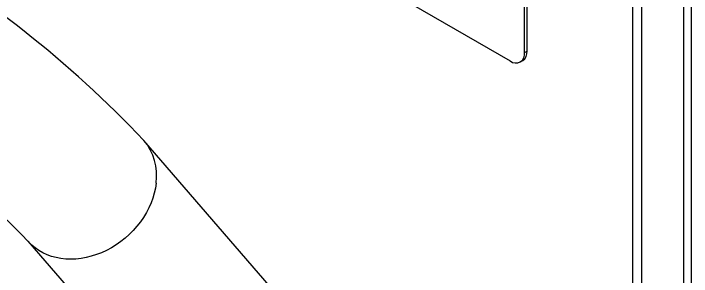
# Model space of a CAD drawing. Header units: millimetres. Extents: x 75 to 2075, y 25 to 1460.
# Drawn here: x 1817 to 1930.5, y 889.7 to 933.7 of the extents above; entities that cross this region are included whole.
import ezdxf

# ---------------------------------------------------------------- set-up
doc = ezdxf.new("R2010")
doc.units = ezdxf.units.MM
doc.header["$LTSCALE"] = 5

msp = doc.modelspace()

# ---------------------------------------------------------------- linework, layer by layer
at = {"color": 7, "linetype": 'Continuous', "lineweight": 25}
for p, q in [((1902.53, 927.17), (1902.53, 991.56)), ((1902.934, 927.403), (1902.934, 991.793)), ((1930.467, 490.519), (1930.467, 986.035)), ((1929.211, 488.308), (1929.211, 984.748)), ((1920.625, 485.1), (1920.625, 981.54)), ((1922.14, 484.226), (1922.14, 980.666)), ((1824.142, 969.623), (1900.106, 925.77)), ((1902.53, 927.17), (1902.934, 927.403)), ((1901.82, 925.6), (1902.224, 925.833)), ((1860.949, 886.905), (1838.792, 912.493)), ((1819.353, 895.66), (1841.509, 870.073))]:
    msp.add_line(p, q, dxfattribs=at)
at = {"color": 7, "linetype": 'Continuous', "lineweight": 25, "flags": 128}
msp.add_lwpolyline([(1840.833, 905.362), (1840.71, 904.527), (1840.525, 903.69), (1840.28, 902.855), (1839.974, 902.026), (1839.61, 901.208), (1839.19, 900.406), (1838.716, 899.623), (1838.19, 898.864), (1837.616, 898.133), (1836.997, 897.433), (1836.334, 896.769), (1835.634, 896.144), (1834.898, 895.561), (1834.131, 895.024), (1833.337, 894.535), (1832.521, 894.096), (1831.686, 893.712), (1830.837, 893.382), (1829.978, 893.109), (1829.115, 892.895), (1828.252, 892.741), (1827.393, 892.647), (1826.543, 892.614), (1825.706, 892.642), (1824.887, 892.731), (1824.091, 892.881), (1823.321, 893.091), (1822.582, 893.359), (1821.878, 893.684), (1821.212, 894.065), (1820.588, 894.499), (1820.009, 894.984), (1819.479, 895.518), (1819.355, 895.658)], dxfattribs=at)
at = {"color": 7, "linetype": 'Continuous', "lineweight": 25}
for centre, radius, start, end in [((1701.277, 781.466), 189.943, 43.61582, 60.00345), ((1901.234, 927.227), 1.709, 305.38471, 5.92747), ((1901.045, 926.942), 1.502, 231.28179, 8.72896), ((1700.697, 780.525), 165.334, 44.13716, 59.9926), ((1831.71, 906.609), 9.207, 352.21996, 39.72477)]:
    msp.add_arc(centre, radius, start, end, dxfattribs=at)

doc.saveas('drawing.dxf')
